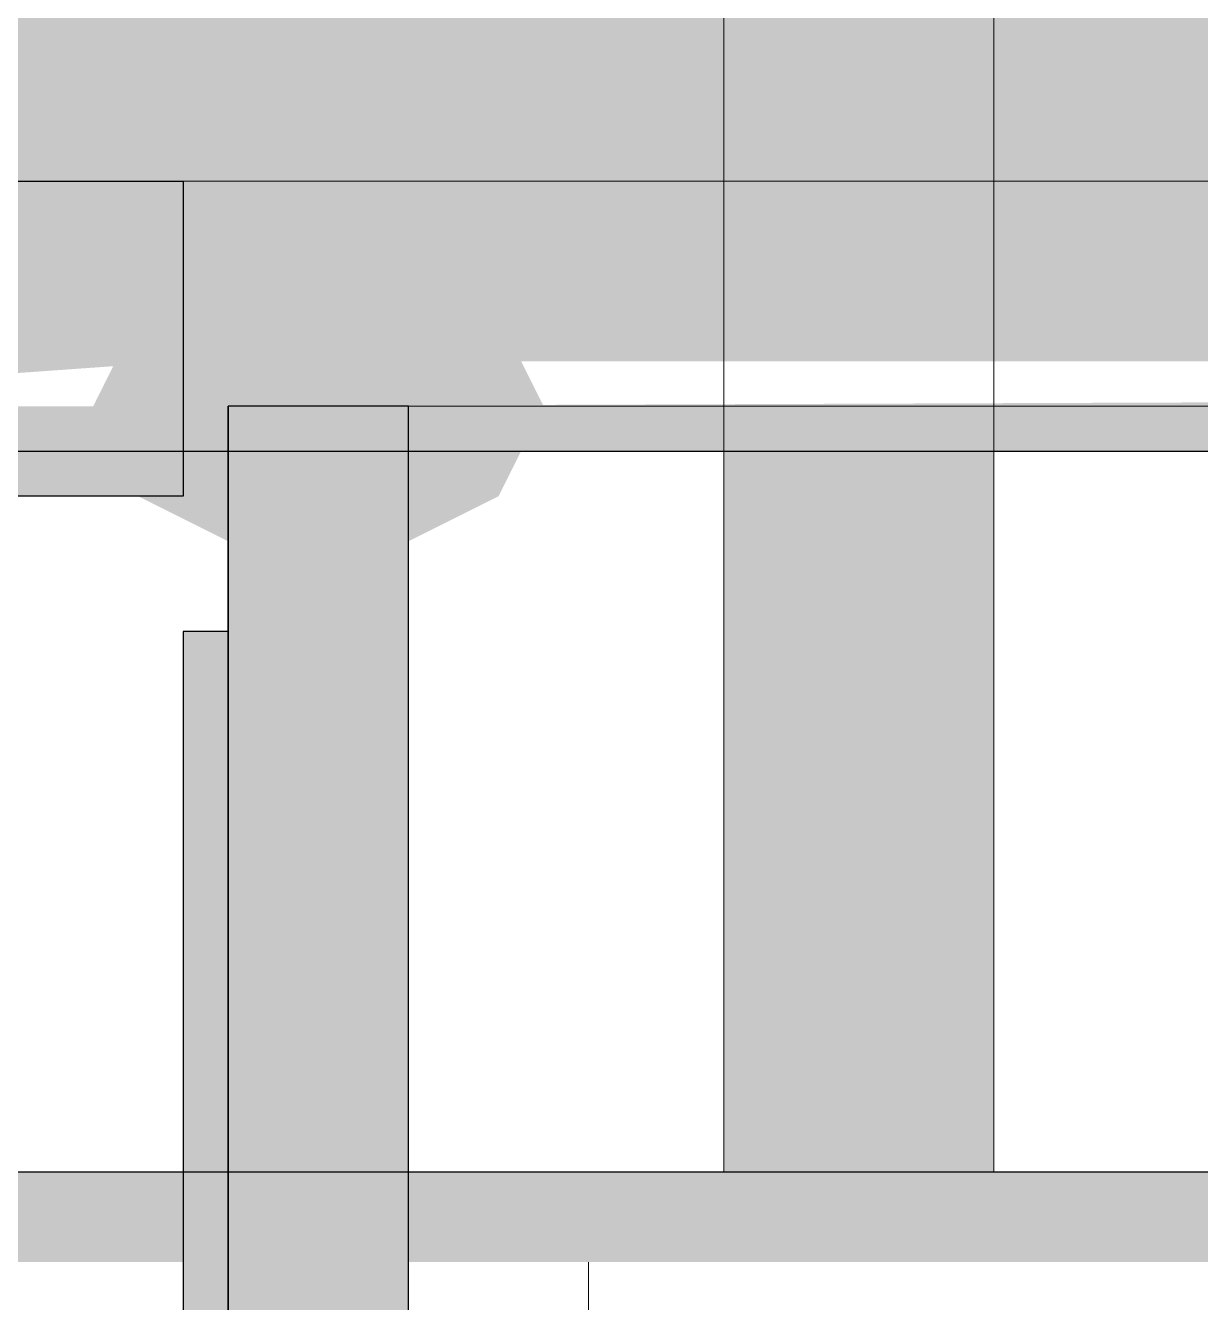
# Model space of a CAD drawing. Header units: millimetres. Extents: x -11345 to 411485, y -9810 to 73012.
# Drawn here: x 141047.1 to 141157.6, y 16924.5 to 17044.5 of the extents above; entities that cross this region are included whole.
import ezdxf

# ---------------------------------------------------------------- set-up
doc = ezdxf.new("R2010")
doc.units = ezdxf.units.MM
doc.layers.add('PDF _Крыша штриховка', color=7, linetype='Continuous')
doc.layers.add('PDF _Линии', color=7, linetype='Continuous')
doc.layers.add('PDF _Обобщенные модели', color=7, linetype='Continuous', true_color=0xb5bcbf)
doc.layers.add('PDF _Ограждение', color=7, linetype='Continuous', true_color=0x7f7f7f)

msp = doc.modelspace()

# ---------------------------------------------------------------- hatches: boundary and pattern name
at = {"layer": 'PDF _Линии', "transparency": 33554559}
for points in [[(141074.66167, 17029.9061), (141070.42907, 17038.37131), (141061.96385, 17042.60392), (141053.49864, 17038.37131), (141049.26604, 17029.9061), (141053.49864, 17021.44089), (141061.96385, 17017.20828), (141070.42907, 17021.44089)], [(141078.89428, 17008.74307), (141074.66167, 17017.20828), (141066.19646, 17021.44089), (141057.73125, 17017.20828), (141053.49864, 17008.74307), (141057.73125, 17000.27786), (141066.19646, 16996.04525), (141074.66167, 17000.27786)], [(141078.89428, 17008.74307), (141074.66167, 17017.20828), (141066.19646, 17021.44089), (141057.73125, 17017.20828), (141053.49864, 17008.74307), (141057.73125, 17000.27786), (141066.19646, 16996.04525), (141074.66167, 17000.27786)], [(141078.89428, 17008.74307), (141074.66167, 17017.20828), (141066.19646, 17021.44089), (141057.73125, 17017.20828), (141053.49864, 17008.74307), (141057.73125, 17000.27786), (141066.19646, 16996.04525), (141074.66167, 17000.27786)], [(141078.89428, 17008.74307), (141074.66167, 17017.20828), (141066.19646, 17021.44089), (141057.73125, 17017.20828), (141053.49864, 17008.74307), (141057.73125, 17000.27786), (141066.19646, 16996.04525), (141074.66167, 17000.27786)], [(141095.8247, 17008.74307), (141091.5921, 17017.20828), (141083.12688, 17021.44089), (141074.66167, 17017.20828), (141070.42907, 17008.74307), (141074.66167, 17000.27786), (141083.12688, 16996.04525), (141091.5921, 17000.27786)]]:
    msp.add_hatch(color=256, dxfattribs=at).paths.add_polyline_path(points)
at = {"layer": 'PDF _Обобщенные модели', "true_color": 0x7f7f7f, "transparency": 33554559}
h = msp.add_hatch(color=8, dxfattribs=at)
h.paths.add_polyline_path([(146564.35172, 17004.51046), (146564.35172, 17012.97567), (146462.76917, 17008.74307), (146467.00178, 16830.97361), (146479.6996, 16830.97361), (146479.6996, 17004.51046)])
h.paths.add_polyline_path([(145264.94166, 17008.74307), (145201.45257, 17008.74307), (145264.94166, 17012.97567), (146395.04748, 17012.97567)])
h.paths.add_polyline_path([(141061.96385, 17008.74307), (141002.70737, 17008.74307), (141061.96385, 17012.97567), (142196.30228, 17012.97567)], flags=0)
h.paths.add_polyline_path([(145061.77657, 17008.74307), (145002.52009, 17008.74307), (145061.77657, 17012.97567), (145163.35912, 17012.97567), (145197.21996, 17012.97567), (145163.35912, 17008.74307), (145163.35912, 17012.97567)], flags=0)
h.paths.add_polyline_path([(142264.02397, 17008.74307), (142200.53488, 17008.74307), (142259.79137, 17012.97567), (142361.37391, 17012.97567), (142395.23476, 17012.97567), (142361.37391, 17008.74307), (142361.37391, 17012.97567)], flags=0)
h.paths.add_polyline_path([(144994.05487, 17012.97567), (143863.94906, 17008.74307), (143800.45997, 17008.74307), (143863.94906, 17012.97567)], flags=0)
h.paths.add_polyline_path([(145264.94166, 16830.97361), (145281.87209, 16830.97361), (145281.87209, 17004.51046), (146395.04748, 17004.51046), (146395.04748, 17000.27786), (146462.76917, 17000.27786), (146462.76917, 17008.74307), (146462.76917, 17012.97567), (146564.35172, 17012.97567), (146564.35172, 17063.76695), (145163.35912, 17059.53434), (145163.35912, 17063.76695), (143762.36651, 17059.53434), (143762.36651, 17063.76695), (142361.37391, 17059.53434), (142361.37391, 17063.76695), (140964.61392, 17059.53434), (140964.61392, 17004.51046), (140994.24216, 17004.51046), (140994.24216, 17000.27786), (141061.96385, 17000.27786), (141061.96385, 17004.51046), (141066.19646, 17004.51046), (141066.19646, 16987.58004), (141061.96385, 16987.58004), (141061.96385, 16742.08889), (141066.19646, 16742.08889), (141066.19646, 16830.97361), (141083.12688, 16830.97361), (141083.12688, 17004.51046), (142196.30228, 17004.51046), (142196.30228, 17000.27786), (142264.02397, 17000.27786), (142264.02397, 16987.58004), (142259.79137, 16987.58004), (142259.79137, 16742.08889), (142264.02397, 16742.08889), (142264.02397, 16830.97361), (142280.9544, 16830.97361), (142280.9544, 17004.51046), (142395.23476, 17004.51046), (142395.23476, 17000.27786), (142462.95646, 17000.27786), (142462.95646, 17008.74307), (142399.46737, 17008.74307), (142462.95646, 17012.97567), (143597.29488, 17012.97567), (142462.95646, 17008.74307), (142467.18906, 16830.97361), (142479.88688, 16830.97361), (142479.88688, 17004.51046), (143597.29488, 17004.51046), (143597.29488, 17000.27786), (143665.01657, 17000.27786), (143665.01657, 16987.58004), (143660.78397, 16987.58004), (143660.78397, 16742.08889), (143665.01657, 16742.08889), (143665.01657, 16830.97361), (143669.24918, 16830.97361), (143665.01657, 17008.74307), (143665.01657, 17012.97567), (143762.36651, 17012.97567), (143665.01657, 17008.74307), (143669.24918, 17008.74307), (143669.24918, 16830.97361), (143681.947, 16830.97361), (143681.947, 17004.51046), (143796.22736, 17004.51046), (143796.22736, 17000.27786), (143863.94906, 17000.27786), (143863.94906, 16987.58004), (143859.71645, 16987.58004), (143859.71645, 16742.08889), (143863.94906, 16742.08889), (143863.94906, 16830.97361), (143880.87948, 16830.97361), (143880.87948, 17004.51046), (144994.05487, 17004.51046), (144994.05487, 17000.27786), (145061.77657, 17000.27786), (145061.77657, 17004.51046), (145066.00918, 17004.51046), (145066.00918, 16987.58004), (145061.77657, 16987.58004), (145061.77657, 16742.08889), (145066.00918, 16742.08889), (145066.00918, 16830.97361), (145082.9396, 16830.97361), (145082.9396, 17004.51046), (145197.21996, 17004.51046), (145197.21996, 17000.27786), (145264.94166, 17000.27786), (145264.94166, 16987.58004), (145260.70906, 16987.58004), (145260.70906, 16742.08889), (145264.94166, 16742.08889)], flags=0)
at = {"layer": 'PDF _Обобщенные модели', "true_color": 0xb7c0ca, "transparency": 33554559}
for points in [[(141061.96385, 16936.78877), (132220.04982, 16936.78877), (132220.04982, 16928.32355), (141061.96385, 16928.32355)], [(142259.79137, 16936.78877), (141083.12688, 16936.78877), (141083.12688, 16928.32355), (142259.79137, 16928.32355)]]:
    msp.add_hatch(color=9, dxfattribs=at).paths.add_polyline_path(points)
at = {"layer": 'PDF _Ограждение', "transparency": 33554559}
msp.add_hatch(color=256, dxfattribs=at).paths.add_polyline_path([(141138.15076, 17004.51046), (141112.75513, 17004.51046), (141112.75513, 16936.78877), (141138.15076, 16936.78877)])

# ---------------------------------------------------------------- linework, layer by layer
at = {"layer": 'PDF _Крыша штриховка', "lineweight": 9}
msp.add_lwpolyline([(141100.05731, 16915.62574), (141100.05731, 16928.32355)], dxfattribs=at)
at = {"layer": 'PDF _Линии', "lineweight": 30}
for points in [[(141061.96385, 17008.74307), (141061.96385, 17000.27786), (140994.24216, 17000.27786), (140994.24216, 17008.74307), (140994.24216, 17012.97567), (140994.24216, 17029.9061), (141061.96385, 17029.9061), (141061.96385, 17012.97567), (141061.96385, 17008.74307), (141061.96385, 17000.27786)], [(141061.96385, 17008.74307), (141061.96385, 17008.74307)], [(141066.19646, 16987.58004), (141061.96385, 16987.58004), (141061.96385, 16907.16052), (141061.96385, 16898.69531), (141061.96385, 16742.08889), (141066.19646, 16742.08889), (141066.19646, 16898.69531), (141066.19646, 16907.16052), (141066.19646, 16928.32355), (141066.19646, 17008.74307)], [(141083.12688, 16830.97361), (141066.19646, 16830.97361), (141083.12688, 16830.97361), (141083.12688, 17008.74307), (141066.19646, 17008.74307), (141066.19646, 16830.97361), (141066.19646, 17008.74307), (141066.19646, 16924.09095)], [(141066.19646, 17008.74307), (141066.19646, 17008.74307)], [(141066.19646, 17008.74307), (141066.19646, 17008.74307)]]:
    msp.add_lwpolyline(points, dxfattribs=at)
at = {"layer": 'PDF _Линии', "lineweight": 30, "ltscale": 11.133284}
msp.add_lwpolyline([(140964.61392, 17004.51046), (142196.30228, 17004.51046)], dxfattribs=at)
at = {"layer": 'PDF _Линии', "lineweight": 30, "ltscale": 88.431292}
msp.add_lwpolyline([(132220.04982, 16936.78877), (157518.33617, 16936.78877)], dxfattribs=at)
at = {"layer": 'PDF _Обобщенные модели', "color": 7, "lineweight": 9}
for points in [[(140994.24216, 17029.9061), (141061.96385, 17029.9061)], [(141061.96385, 17008.74307), (141061.96385, 17008.74307)], [(141066.19646, 17008.74307), (141066.19646, 17008.74307)], [(141066.19646, 17008.74307), (141066.19646, 17008.74307)], [(141083.12688, 17008.74307), (141066.19646, 17008.74307), (141066.19646, 16928.32355)], [(141061.96385, 17000.27786), (141061.96385, 17000.27786)]]:
    msp.add_lwpolyline(points, dxfattribs=at)
at = {"layer": 'PDF _Обобщенные модели', "color": 8, "lineweight": 0, "true_color": 0x7f7f7f}
for points in [[(142196.30228, 17029.9061), (140994.24216, 17029.9061), (142196.30228, 17029.9061)], [(141066.19646, 17008.74307), (141066.19646, 17008.74307), (141066.19646, 17008.74307)], [(141066.19646, 17008.74307), (141066.19646, 17008.74307), (141066.19646, 17008.74307)], [(142196.30228, 17008.74307), (141066.19646, 17008.74307), (142196.30228, 17008.74307)], [(142196.30228, 17008.74307), (141078.89428, 17008.74307), (142196.30228, 17008.74307)]]:
    msp.add_lwpolyline(points, dxfattribs=at)
msp.add_lwpolyline([(141066.19646, 17008.74307), (141066.19646, 17008.74307), (141066.19646, 17008.74307)], close=True, dxfattribs=at)
msp.add_lwpolyline([(141066.19646, 17008.74307), (141066.19646, 17008.74307), (141066.19646, 17008.74307)], close=True, dxfattribs=at)
at = {"layer": 'PDF _Ограждение', "color": 7, "lineweight": 9, "ltscale": 3.132559}
for points in [[(141112.75513, 17931.45119), (141112.75513, 16936.78877)], [(141138.15076, 16936.78877), (141138.15076, 17931.45119)]]:
    msp.add_lwpolyline(points, dxfattribs=at)

doc.saveas('drawing.dxf')
